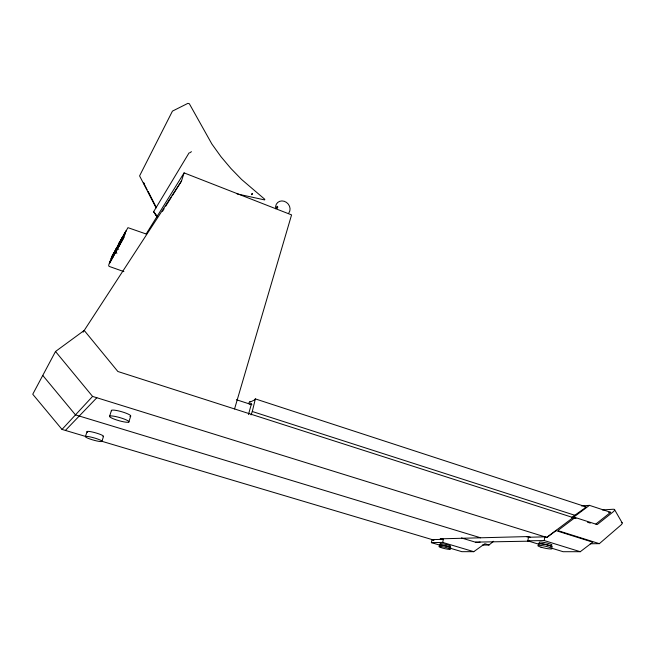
<?xml version="1.0" encoding="UTF-8"?>
<svg xmlns="http://www.w3.org/2000/svg" width="655" height="655" viewBox="0 0 655 655"><rect width="100%" height="100%" fill="white"/><g stroke="black" fill="none" stroke-linecap="round" stroke-linejoin="round"><path stroke-width="0.98" d="M575.548 515.501L252.29 411.504L255.36 398.911L254.246 400.082L250.202 402.088L250.316 401.409L249.547 401.785L248.573 403.701M544.862 536.846L528.487 537.247L527.815 540.85L544.199 540.555L544.862 536.846L546.892 537.468L556.521 530.28L556.693 530.837L592.775 542.176L580.264 551.707L563.112 551.707L551.666 548.186M443.345 539.343L432.013 539.622L431.375 542.635L442.698 542.422L443.345 539.343L441.527 538.803M276.697 208.552L277.245 206.309L276.959 207.324M248.466 414.541L251.528 403.472L249.842 404.299M234.555 408.949L291.573 214.897L184.096 172.887L146.147 234.007M128.83 422.057A10.112 1.605 16 0 0 115.87 416.596A10.112 1.605 16 0 0 113.02 418.651A10.112 1.605 16 0 0 128.83 422.057L130.64 416.236M109.622 416.171L111.481 410.333M101.91 441.437A8.63 1.154 15.8 0 0 90.611 437.008A8.63 1.154 15.8 0 0 88.548 438.49A8.63 1.154 15.8 0 0 101.91 441.437L103.49 436.459M172.265 195.771L181.484 181.067L184.096 172.887M85.453 436.541L87.066 431.547M110.007 261.132L108.648 265.332L109.041 266.364L123.885 271.596M118.694 249.277L116.778 248.597L119.357 243.234M116.418 250.963L116.14 251.807A1.195 1.097 27.1 0 0 116.926 253.256M118.596 244.274L118.866 243.431A1.195 1.097 27.7 0 1 119.578 242.768L117.335 246.755M181.484 181.067L84.217 330.447L55.511 351.489L32.75 394.236L62.02 429.418L86.002 436.558M277.319 207.946L277.818 207.021L276.41 208.495M118.923 243.3L127.954 227.662L146.597 234.146M111.677 256.997L113.741 253.272M114.461 251.962L116.59 248.106L114.756 253.747L112.644 257.538M120.315 241.368L122.6 237.225M123.402 235.775L125.768 231.493M113.561 253.722L111.137 258.79L113.02 255.393M116.41 248.564L113.913 253.78L115.861 250.267M120.315 241.498L122.411 237.708L119.75 243.226M123.41 235.906L125.58 231.976M116.778 248.597L118.801 244.954M122.837 237.667L124.999 233.761M109.884 262.483L111.931 258.815M115.493 252.412L117.679 248.491M118.44 247.115L120.708 243.046M121.502 241.621L123.852 237.405M157.609 217.427L153.655 211.671L189.008 152.967M83.152 332.183L84.217 330.447L117.867 371.5L575.991 518.523M162.497 211.336L164.127 208.74M165.748 206.145L171.176 197.499M251.061 414.91L252.29 411.504M62.02 429.418L92.576 396.414L546.892 537.468M191.44 151.682L189.729 152.836M65.402 430.425L96.825 397.741M590.237 543.773L599.358 543.658L620.432 525.482A5.682 1.76 -27.2 0 0 621.325 522.461M482.326 545.075L488.998 544.993L493.633 541.259M595.87 524.033L610.657 512.3L589.443 505.357L581.509 505.93M602.371 509.942L613.293 509.246A5.69 1.67 -27.4 0 1 612.777 512.177L597.188 524.565L575.172 517.491L558.224 530.222L558.396 530.779L599.358 543.658M546.589 537.477L589.443 505.357M450.435 548.284L461.865 551.674L473.77 551.674L484.847 543.748L488.998 544.993M571.406 517.646L584.416 508.427L585.595 506.724M608.618 512.423L610.657 512.3M571.75 517.679L575.172 517.491M475.686 542.127L529.846 541.161M237.077 193.913L264.645 199.914L264.817 199.316L241.58 179.454L230.896 168.458L220.997 156.725L211.868 144.002L189.352 103.76L187.895 103.351L172.445 111.121L139.581 175.892L156.078 207.586M431.375 542.635L439.947 545.173M441.986 539.376L440.176 538.836L528.29 536.56L530.362 537.198M442.698 542.422L473.77 551.674M101.689 441.233L433.921 540.129M432.013 539.622L433.725 540.129M461.407 537.952L473.802 541.685A13.444 11.626 82.5 0 0 480.099 542.053M480.606 537.796L75.481 414.885L42.772 375.421M527.815 540.85L538.312 544.076M544.199 540.555L580.264 551.707M526.415 536.609L528.487 537.247M587.453 522.199L590.319 523.116M236.381 399.722L251.954 404.765M255.36 398.911L586.233 506.896M55.511 351.489L92.576 396.414M153.655 211.671L157.511 217.124M157.38 217.403L154.179 212.376M614.529 509.557L622.144 522.805M143.371 182.434L147.064 189.696M147.981 191.506L156.283 207.84L148.095 191.489M143.543 182.409L144.452 184.227M275.681 208.749A7.696 6.845 46.5 0 1 284.278 201.298A7.696 6.845 46.5 0 1 288.83 212.998M440.291 544.051A5.387 0.655 13.1 0 1 445.785 544.444A5.387 0.655 13.1 0 1 449.936 546.385M440.127 545.721A5.936 0.712 13.1 0 1 441.11 545.009A5.936 0.712 13.1 0 1 448.552 546.688A5.936 0.712 13.1 0 1 450.1 547.965M439.751 545.271A5.396 0.647 13.1 0 1 444.794 545.738A5.396 0.647 13.1 0 1 450.247 547.637M87.631 432.341A8.613 1.195 15.9 0 1 95.335 432.767A8.613 1.195 15.9 0 1 102.901 436.607M539.261 542.545A6.591 0.933 12.2 0 1 545.934 542.815A6.591 0.933 12.2 0 1 551.682 545.279M538.934 544.551A7.262 1.015 12.2 0 1 544.739 544.28A7.262 1.015 12.2 0 1 551.985 547.179M538.819 544.01A6.599 0.917 12.2 0 1 544.78 544.379A6.599 0.917 12.2 0 1 551.575 546.573M111.424 410.767A10.095 1.662 16 0 1 122.641 412.011A10.095 1.662 16 0 1 129.895 416.457M252.044 193.872L251.807 194.691L252.355 193.397L252.044 193.872M120.389 241.024L118.195 247.778L120.635 243.398L122.853 236.553L120.389 241.024M123.476 235.432L121.241 242.301L123.77 237.757L126.03 230.797L123.476 235.432M111.759 256.662L109.647 263.113L111.849 259.159L113.978 252.633L111.759 256.662M114.535 251.626L112.398 258.176L114.674 254.091L116.836 247.459L114.535 251.626M117.409 246.411L115.247 253.067L117.597 248.835L119.791 242.104L117.409 246.411M440.75 547.514A5.936 0.704 13.2 0 0 450.329 549.357A5.936 0.704 13.2 0 0 443.017 546.819A5.936 0.704 13.2 0 0 440.75 547.514M541.014 547.179A7.262 0.999 12.2 0 0 552.034 548.734A7.262 0.999 12.2 0 0 541.791 545.574A7.262 0.999 12.2 0 0 541.014 547.179"/></g></svg>
